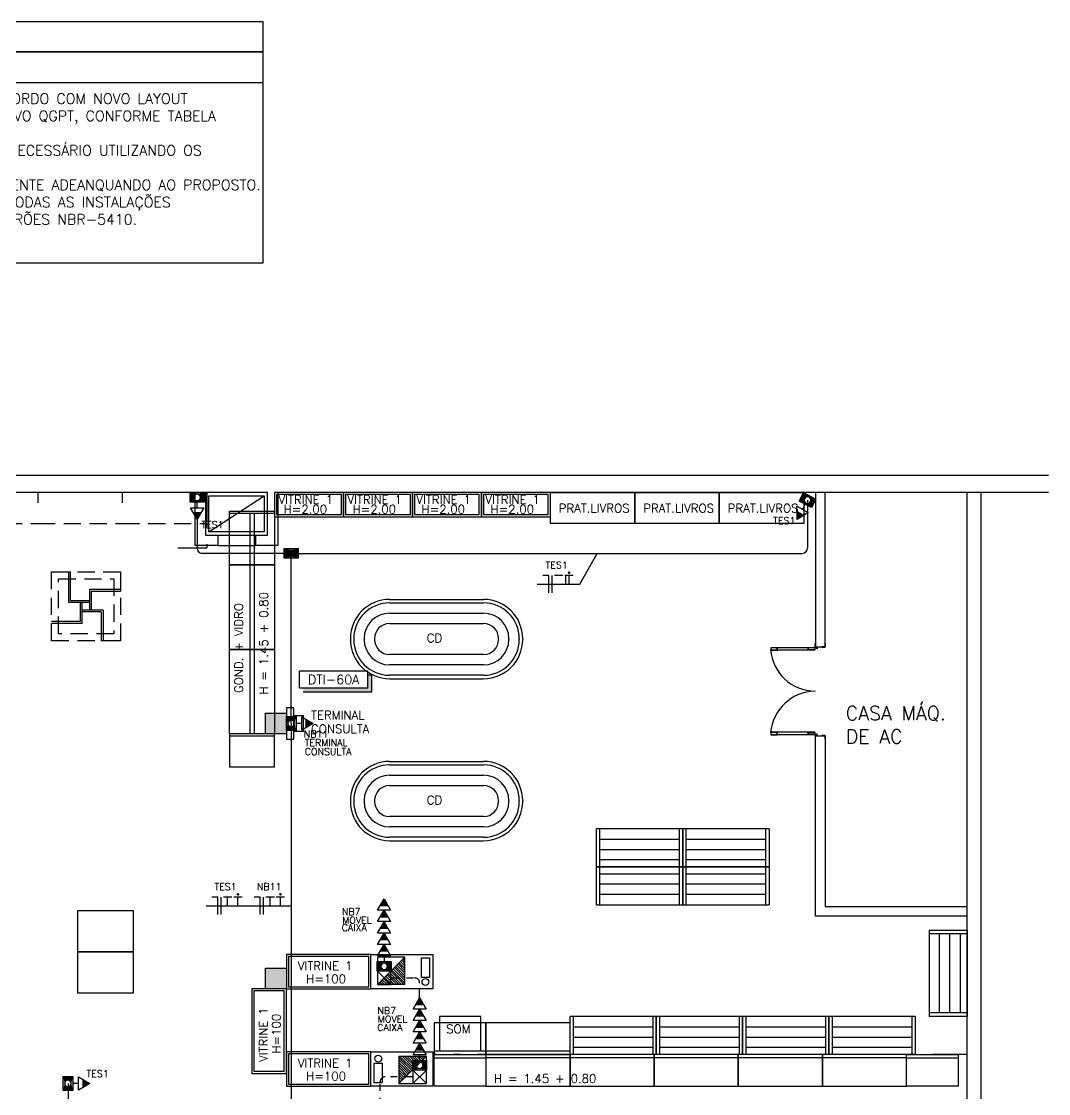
# Model space of a CAD drawing. Header units: metres. Extents: x -367 to 368, y -238 to 223.
# Drawn here: x 252.79 to 267.68, y 201.93 to 217.48 of the extents above; entities that cross this region are included whole.
import ezdxf
from ezdxf.enums import TextEntityAlignment as Align

# ---------------------------------------------------------------- set-up
doc = ezdxf.new("R2010")
doc.units = ezdxf.units.M
for name, pattern in [('CONTINU', [0]), ('DIVIDE', [31.75, 12.7, -6.35, 0, -6.35, 0, -6.35]), ('LA_BAU_BASES GERAIS_R00$0$LA_BAU_MERC_R01$0$DASHDOT', [1, 0.5, -0.25, 0, -0.25]), ('LA_BAU_BASES GERAIS_R00$0$LA_BAU_MERC_R01$0$HIDDEN', [0.375, 0.25, -0.125])]:
    doc.linetypes.add(name, pattern=pattern)
for name, color, linetype in [('ELE-INDICAÇÕES', 10, 'Continuous'), ('ELE-INSTALAÇÕES', 160, 'Continuous'), ('ELE-TOMADAS', 10, 'Continuous'), ('ELE-VARIADOS', 10, 'Continuous'), ('ELETRICA', 160, 'Continuous'), ('FOLHA', 2, 'Continuous'), ('LA_BAU_BASES GERAIS_R00$0$base', 253, 'Continuous')]:
    doc.layers.add(name, color=color, linetype=linetype)
doc.styles.add('LA_BAU_BASES GERAIS_R00$0$LA_BAU_MERC_R01$0$R40-125-RS', font='romans.shx', dxfattribs={"height": 0.1248})
doc.styles.add('LA_BAU_BASES GERAIS_R00$0$LA_BAU_MERC_R01$0$RS80', font='ROMANS', dxfattribs={"height": 0.18})
doc.styles.add('LA_BAU_BASES GERAIS_R00$0$R60-125-RS', font='romans.shx', dxfattribs={"height": 0.19})
doc.styles.add('LA_BAU_BASES GERAIS_R00$0$R80-100-RS', font='romans.shx', dxfattribs={"height": 0.203})
doc.styles.get("Standard").update_dxf_attribs({"font": 'romans.shx'})

# ---------------------------------------------------------------- blocks, each defined once
blk = doc.blocks.new('LA_BAU_BASES GERAIS_R00$0$LA_BAU_ALVENARIA TÉRREO_R01')
at = {"layer": 'LA_BAU_BASES GERAIS_R00$0$base'}
h = blk.add_hatch(color=256, dxfattribs=at)
h.dxf.hatch_style = 1
h.paths.add_polyline_path([(256.628, 207.45), (256.328, 207.45), (256.328, 207.15), (256.628, 207.15)])
h = blk.add_hatch(color=256, dxfattribs=at)
h.dxf.hatch_style = 1
h.paths.add_polyline_path([(256.628, 203.75), (256.328, 203.75), (256.328, 203.45), (256.628, 203.45)])
at = {"layer": 'LA_BAU_BASES GERAIS_R00$0$base', "linetype": 'Continuous'}
for p, q in [((244.245, 210.9), (267.681, 210.9)), ((255.305, 210.65), (243.995, 210.65)), ((255.305, 209.88), (255.305, 210.65)), ((256.355, 210.65), (255.455, 210.65)), ((255.455, 210.65), (255.455, 210.03)), ((255.505, 210.08), (256.305, 210.6)), ((256.355, 210.03), (256.355, 210.65)), ((267.681, 210.65), (256.505, 210.65)), ((256.505, 210.65), (256.505, 209.88)), ((255.455, 210.03), (255.635, 210.03)), ((255.635, 210.03), (256.186, 210.03)), ((255.635, 210.03), (255.635, 209.88)), ((256.186, 209.88), (256.186, 210.03)), ((256.186, 210.03), (256.355, 210.03)), ((255.635, 209.88), (255.305, 209.88)), ((255.635, 209.88), (256.186, 209.88)), ((256.505, 209.88), (256.186, 209.88)), ((264.29, 208.399), (263.747, 208.399)), ((264.29, 208.364), (263.747, 208.364)), ((264.29, 207.173), (263.747, 207.173)), ((264.29, 207.138), (263.747, 207.138))]:
    blk.add_line(p, q, dxfattribs=at)
blk.add_lwpolyline([(255.505, 210.08), (255.505, 210.6), (256.305, 210.6), (256.305, 210.08)], close=True, dxfattribs=at)
for points in [[(264.299, 210.65), (264.299, 208.414), (264.439, 208.414), (264.439, 210.65)], [(267.681, 200.09), (266.75, 200.09), (266.75, 177.95), (266.41, 177.95), (266.41, 178.2), (266.5, 178.2), (266.5, 184.7), (265.4, 184.7), (265.4, 179.45), (265.15, 179.45), (265.15, 185.2), (265.4, 185.2), (265.4, 184.85), (266.5, 184.85), (266.5, 210.65)], [(266.7, 210.65), (266.7, 200.29), (267.681, 200.29)], [(263.747, 207.142), (263.747, 207.155), (263.751, 207.155)], [(264.197, 207.142), (264.197, 207.155), (264.194, 207.155)], [(266.5, 204.507), (264.299, 204.507), (264.299, 207.123), (264.439, 207.123), (264.439, 204.647), (266.5, 204.647)]]:
    blk.add_lwpolyline(points, dxfattribs=at)
for points in [[(263.747, 208.364, 0.414214), (263.751, 208.368), (263.751, 208.395, 0.414214), (263.747, 208.399), (263.655, 208.399, 0.414214), (263.651, 208.395), (263.651, 208.368, 0.414214), (263.655, 208.364)], [(264.299, 208.417, 0.414214), (264.302, 208.414), (264.324, 208.414, -0.414214), (264.327, 208.411), (264.327, 208.409), (264.294, 208.409), (264.294, 208.46), (264.296, 208.46, -0.414214), (264.299, 208.457)], [(264.443, 208.409), (264.443, 208.46), (264.442, 208.46, 0.414214), (264.439, 208.457), (264.439, 208.417, -0.414214), (264.436, 208.414), (264.394, 208.414, 0.414214), (264.391, 208.411), (264.391, 208.409)], [(263.747, 207.173), (263.655, 207.173, 0.414214), (263.651, 207.169), (263.651, 207.142, 0.414214), (263.655, 207.138), (263.747, 207.138, 0.414214), (263.751, 207.142), (263.751, 207.169, 0.414214)], [(264.302, 207.123), (264.324, 207.123, 0.414214), (264.327, 207.126), (264.327, 207.127), (264.294, 207.127), (264.294, 207.077), (264.296, 207.077, 0.414214), (264.299, 207.08), (264.299, 207.12, -0.414214)], [(264.443, 207.127), (264.391, 207.127), (264.391, 207.126, 0.414214), (264.394, 207.123), (264.436, 207.123, -0.414214), (264.439, 207.12), (264.439, 207.08, 0.414214), (264.442, 207.077), (264.443, 207.077)]]:
    blk.add_lwpolyline(points, format="xyb", close=True, dxfattribs=at)
for points in [[(263.751, 208.382), (263.747, 208.382), (263.747, 208.395, 0.414214), (263.747, 208.396), (263.655, 208.396, 0.414214), (263.654, 208.395), (263.654, 208.368, 0.414214), (263.655, 208.367), (263.747, 208.367, 0.414214), (263.747, 208.368), (263.747, 208.381), (263.751, 208.381)], [(264.198, 208.364, -0.414214), (264.194, 208.368), (264.194, 208.395, -0.414214), (264.198, 208.399)], [(264.291, 208.368), (264.291, 208.395, 0.414214), (264.29, 208.396), (264.198, 208.396, 0.414214), (264.197, 208.395), (264.197, 208.382), (264.194, 208.382)], [(264.291, 208.368, -0.414214), (264.29, 208.367), (264.198, 208.367, -0.414214), (264.197, 208.368), (264.197, 208.381), (264.194, 208.381)], [(264.29, 208.364, 0.414214), (264.294, 208.368), (264.294, 208.395, 0.414214), (264.29, 208.399)], [(264.325, 208.409), (264.325, 208.384), (264.323, 208.384, -0.414214), (264.32, 208.387), (264.32, 208.402, 0.414214), (264.317, 208.405), (264.304, 208.405, -0.414214), (264.301, 208.408), (264.301, 208.409)], [(263.747, 207.17), (263.655, 207.17, 0.414214), (263.654, 207.169), (263.654, 207.142, 0.414214), (263.655, 207.141), (263.747, 207.141, 0.414214), (263.747, 207.142)], [(263.751, 207.156), (263.747, 207.156), (263.747, 207.169, 0.414214), (263.747, 207.17)], [(264.198, 207.173, 0.414214), (264.194, 207.169), (264.194, 207.142, 0.414214), (264.198, 207.138)], [(264.194, 207.156), (264.197, 207.156), (264.197, 207.169, -0.414214), (264.198, 207.17), (264.29, 207.17, -0.414214), (264.291, 207.169), (264.291, 207.142, -0.414214), (264.29, 207.141), (264.198, 207.141, -0.414214), (264.197, 207.142)], [(264.29, 207.138, 0.414214), (264.294, 207.142), (264.294, 207.169, 0.414214), (264.29, 207.173)], [(264.325, 207.127), (264.325, 207.152), (264.323, 207.152, 0.414214), (264.32, 207.149), (264.32, 207.135, -0.414214), (264.317, 207.132), (264.304, 207.132, 0.414214), (264.301, 207.129), (264.301, 207.127)]]:
    blk.add_lwpolyline(points, format="xyb", dxfattribs=at)
at = {"layer": 'LA_BAU_BASES GERAIS_R00$0$base'}
for points in [[(256.328, 207.45), (256.628, 207.45), (256.628, 207.15), (256.328, 207.15)], [(256.328, 203.75), (256.628, 203.75), (256.628, 203.45), (256.328, 203.45)]]:
    blk.add_lwpolyline(points, close=True, dxfattribs=at)
at = {"layer": 'LA_BAU_BASES GERAIS_R00$0$base', "linetype": 'Continuous'}
for centre, radius in [((264.296, 208.404), 0.00438), ((264.296, 208.404), 0.00238), ((264.296, 207.133), 0.00438), ((264.296, 207.133), 0.00238)]:
    blk.add_circle(centre, radius, dxfattribs=at)
for centre, radius, start, end in [((264.299, 208.422), 0.651, 184.7799, 269.5555), ((264.31, 207.109), 0.662, 91.3746, 174.8076)]:
    blk.add_arc(centre, radius, start, end, dxfattribs=at)
blk = doc.blocks.new('LA_BAU_BASES GERAIS_R00$0$LA_BAU_MERC_R01$0$V1-200')
for points in [[(0, -0.35), (1, -0.35), (1, 0), (0, 0)], [(0.03, -0.32), (0.97, -0.32), (0.97, -0.03), (0.03, -0.03)]]:
    blk.add_lwpolyline(points, close=True)
at = {"style": 'LA_BAU_BASES GERAIS_R00$0$LA_BAU_MERC_R01$0$R40-125-RS'}
for s, p in [('VITRINE 1', (0.057, -0.165)), ('H=2.00', (0.132, -0.305))]:
    blk.add_text(s, height=0.1248, dxfattribs=at).set_placement(p)
blk = doc.blocks.new('LA_BAU_BASES GERAIS_R00$0$LA_BAU_MERC_R01')
at = {"layer": 'LA_BAU_BASES GERAIS_R00$0$base'}
h = blk.add_hatch(dxfattribs=at)
h.set_pattern_fill('ANSI31', color=256, scale=0.2, angle=719.9999, style=0)
h.set_pattern_definition([(134.99989, (275.63584, 241.578585), (0.017677702, 0.017677637), [])])
h.paths.add_polyline_path([(257.948, 203.513), (258.348, 203.513), (258.348, 203.913)])
h = blk.add_hatch(dxfattribs=at)
h.set_pattern_fill('ANSI31', color=256, scale=0.2, angle=899.9999, style=0)
h.set_pattern_definition([(314.99989, (240.970112, 164.411398), (-0.017677702, -0.017677637), [])])
h.paths.add_polyline_path([(258.658, 202.477), (258.258, 202.477), (258.258, 202.077)])
for p, q in [((253.024, 210.65), (251.799, 210.65)), ((253.024, 210.65), (253.024, 210.5)), ((254.249, 210.65), (253.024, 210.65)), ((253.024, 210.65), (253.024, 210.5)), ((254.249, 210.65), (254.249, 210.5)), ((254.249, 210.65), (254.249, 210.5)), ((255.474, 210.65), (254.249, 210.65)), ((255.474, 210.65), (255.474, 210.5)), ((260.456, 210.65), (261.681, 210.65)), ((260.456, 210.2), (260.456, 210.65)), ((261.681, 210.65), (261.681, 210.2)), ((261.681, 210.65), (262.906, 210.65)), ((261.681, 210.2), (261.681, 210.65)), ((262.906, 210.65), (262.906, 210.2)), ((262.906, 210.65), (264.131, 210.65)), ((262.906, 210.2), (262.906, 210.65)), ((264.131, 210.65), (264.131, 210.2)), ((255.806, 210.35), (256.456, 210.35)), ((255.806, 209.6), (255.806, 210.35)), ((256.101, 209.6), (256.101, 210.35)), ((256.161, 210.35), (256.161, 209.6)), ((256.456, 210.35), (256.456, 209.6)), ((261.681, 210.2), (260.456, 210.2)), ((262.906, 210.2), (261.681, 210.2)), ((264.131, 210.2), (262.906, 210.2)), ((253.474, 209.5), (253.499, 209.5)), ((256.456, 209.6), (255.806, 209.6)), ((255.806, 209.6), (256.456, 209.6)), ((255.806, 208.375), (255.806, 209.6)), ((256.101, 208.375), (256.101, 209.6)), ((256.161, 209.6), (256.161, 208.375)), ((256.456, 209.6), (256.456, 208.375)), ((254.224, 209.25), (254.224, 209.22)), ((258.126, 209.1), (259.486, 209.1)), ((258.126, 209.05), (259.486, 209.05)), ((258.126, 208.9), (259.486, 208.9)), ((258.126, 208.75), (259.486, 208.75)), ((253.974, 208.5), (253.944, 208.5)), ((257.556, 208.53), (257.556, 208.52)), ((257.606, 208.53), (257.606, 208.52)), ((257.756, 208.53), (257.756, 208.52)), ((257.906, 208.53), (257.906, 208.52)), ((259.706, 208.53), (259.706, 208.52)), ((259.856, 208.53), (259.856, 208.52)), ((260.006, 208.53), (260.006, 208.52)), ((260.056, 208.53), (260.056, 208.52)), ((256.456, 208.375), (255.806, 208.375)), ((255.806, 208.375), (256.456, 208.375)), ((255.806, 207.15), (255.806, 208.375)), ((256.101, 207.15), (256.101, 208.375)), ((256.161, 208.375), (256.161, 207.15)), ((256.456, 208.375), (256.456, 207.15)), ((259.486, 208.3), (258.126, 208.3)), ((259.486, 208.15), (258.126, 208.15)), ((259.486, 208), (258.126, 208)), ((258.126, 207.95), (259.486, 207.95)), ((256.738, 207.525), (256.628, 207.525)), ((256.628, 207.525), (256.628, 207.075)), ((256.738, 207.075), (256.738, 207.525)), ((256.878, 207.41), (256.738, 207.41)), ((256.738, 207.41), (256.738, 207.19)), ((256.878, 207.19), (256.878, 207.41)), ((256.456, 207.15), (255.806, 207.15)), ((256.738, 207.19), (256.878, 207.19)), ((256.628, 207.075), (256.738, 207.075)), ((258.126, 206.75), (259.486, 206.75)), ((258.126, 206.7), (259.486, 206.7)), ((258.126, 206.55), (259.486, 206.55)), ((258.126, 206.4), (259.486, 206.4)), ((257.556, 206.18), (257.556, 206.17)), ((257.606, 206.18), (257.606, 206.17)), ((257.756, 206.18), (257.756, 206.17)), ((257.906, 206.18), (257.906, 206.17)), ((259.706, 206.18), (259.706, 206.17)), ((259.856, 206.18), (259.856, 206.17)), ((260.006, 206.18), (260.006, 206.17)), ((260.056, 206.18), (260.056, 206.17)), ((259.486, 205.95), (258.126, 205.95)), ((259.486, 205.8), (258.126, 205.8)), ((261.175, 205.774), (261.125, 205.774)), ((261.125, 205.222), (261.125, 205.774)), ((261.175, 205.222), (261.175, 205.774)), ((262.326, 205.774), (261.175, 205.774)), ((262.326, 205.774), (262.326, 205.222)), ((262.376, 205.774), (262.326, 205.774)), ((262.376, 205.774), (262.376, 205.222)), ((262.426, 205.774), (262.376, 205.774)), ((262.376, 205.222), (262.376, 205.774)), ((262.426, 205.222), (262.426, 205.774)), ((263.578, 205.774), (262.426, 205.774)), ((263.578, 205.774), (263.578, 205.222)), ((263.628, 205.774), (263.578, 205.774)), ((263.628, 205.774), (263.628, 205.222)), ((259.486, 205.65), (258.126, 205.65)), ((258.126, 205.6), (259.486, 205.6)), ((261.175, 205.624), (262.326, 205.624)), ((262.426, 205.624), (263.578, 205.624)), ((261.175, 205.474), (262.326, 205.474)), ((262.426, 205.474), (263.578, 205.474)), ((262.326, 205.324), (261.175, 205.324)), ((263.578, 205.324), (262.426, 205.324)), ((262.376, 205.222), (261.125, 205.222)), ((261.125, 204.67), (261.125, 205.222)), ((261.125, 205.222), (262.376, 205.222)), ((261.175, 204.67), (261.175, 205.222)), ((261.175, 205.12), (262.326, 205.12)), ((262.326, 205.222), (262.326, 204.67)), ((262.376, 205.222), (262.376, 204.67)), ((263.628, 205.222), (262.376, 205.222)), ((262.376, 204.67), (262.376, 205.222)), ((262.376, 205.222), (263.628, 205.222)), ((262.426, 204.67), (262.426, 205.222)), ((262.426, 205.12), (263.578, 205.12)), ((263.578, 205.222), (263.578, 204.67)), ((263.628, 205.222), (263.628, 204.67)), ((262.326, 204.97), (261.175, 204.97)), ((263.578, 204.97), (262.426, 204.97)), ((262.326, 204.82), (261.175, 204.82)), ((263.578, 204.82), (262.426, 204.82)), ((261.125, 204.67), (261.175, 204.67)), ((261.175, 204.67), (262.326, 204.67)), ((262.326, 204.67), (262.376, 204.67)), ((262.376, 204.67), (262.426, 204.67)), ((262.426, 204.67), (263.578, 204.67)), ((263.578, 204.67), (263.628, 204.67)), ((253.606, 204.588), (254.406, 204.588)), ((253.606, 203.988), (253.606, 204.588)), ((254.406, 204.588), (254.406, 203.988)), ((265.948, 204.303), (266.5, 204.303)), ((265.948, 204.303), (265.948, 204.253)), ((265.948, 204.253), (266.5, 204.253)), ((265.948, 204.253), (265.948, 203.102)), ((266.098, 203.102), (266.098, 204.253)), ((266.248, 203.102), (266.248, 204.253)), ((266.398, 204.253), (266.398, 203.102)), ((266.5, 204.303), (266.5, 203.052)), ((253.606, 203.988), (254.406, 203.988)), ((253.606, 203.388), (253.606, 203.988)), ((254.406, 203.988), (253.606, 203.988)), ((254.406, 203.988), (254.406, 203.388)), ((257.948, 203.913), (257.948, 203.513)), ((258.348, 203.913), (257.948, 203.913)), ((258.348, 203.913), (257.948, 203.513)), ((258.348, 203.513), (258.348, 203.913)), ((258.348, 203.513), (257.948, 203.513)), ((254.406, 203.388), (253.606, 203.388)), ((265.948, 203.102), (265.948, 203.052)), ((266.5, 203.102), (265.948, 203.102)), ((259.522, 202.96), (258.772, 202.96)), ((258.772, 202.96), (258.772, 202.5)), ((259.447, 203.05), (258.847, 203.05)), ((258.847, 203.05), (258.847, 202.55)), ((259.447, 202.55), (259.447, 203.05)), ((259.522, 202.5), (259.522, 202.96)), ((260.742, 202.96), (259.522, 202.96)), ((259.522, 202.96), (259.522, 202.5)), ((260.792, 203.052), (260.742, 203.052)), ((260.742, 202.5), (260.742, 203.052)), ((260.742, 202.5), (260.742, 202.96)), ((260.792, 202.5), (260.792, 203.052)), ((261.943, 203.052), (260.792, 203.052)), ((261.943, 203.052), (261.943, 202.5)), ((261.993, 203.052), (261.943, 203.052)), ((261.993, 203.052), (261.993, 202.5)), ((262.043, 203.052), (261.993, 203.052)), ((261.993, 202.5), (261.993, 203.052)), ((262.043, 202.5), (262.043, 203.052)), ((263.194, 203.052), (262.043, 203.052)), ((263.194, 203.052), (263.194, 202.5)), ((263.244, 203.052), (263.194, 203.052)), ((263.294, 203.052), (263.244, 203.052)), ((263.244, 202.5), (263.244, 203.052)), ((263.244, 203.052), (263.244, 202.5)), ((263.294, 202.5), (263.294, 203.052)), ((264.446, 203.052), (263.294, 203.052)), ((264.446, 203.052), (264.446, 202.5)), ((264.496, 203.052), (264.446, 203.052)), ((264.546, 203.052), (264.496, 203.052)), ((264.496, 202.5), (264.496, 203.052)), ((264.496, 203.052), (264.496, 202.5)), ((264.546, 202.5), (264.546, 203.052)), ((265.697, 203.052), (264.546, 203.052)), ((265.697, 203.052), (265.697, 202.5)), ((265.747, 203.052), (265.697, 203.052)), ((265.747, 203.052), (265.747, 202.5)), ((266.5, 203.052), (265.948, 203.052)), ((260.792, 202.902), (261.943, 202.902)), ((262.043, 202.902), (263.194, 202.902)), ((263.294, 202.902), (264.446, 202.902)), ((264.546, 202.902), (265.697, 202.902)), ((260.792, 202.752), (261.943, 202.752)), ((262.043, 202.752), (263.194, 202.752)), ((263.294, 202.752), (264.446, 202.752)), ((264.546, 202.752), (265.697, 202.752)), ((258.258, 202.477), (258.658, 202.477)), ((258.258, 202.077), (258.658, 202.477)), ((258.258, 202.477), (258.258, 202.077)), ((258.658, 202.077), (258.658, 202.477)), ((258.772, 202.55), (259.522, 202.55)), ((258.772, 202.04), (258.772, 202.5)), ((258.772, 202.5), (259.522, 202.5)), ((258.772, 202.5), (259.522, 202.5)), ((258.847, 202.55), (259.447, 202.55)), ((259.522, 202.55), (260.742, 202.55)), ((259.522, 202.5), (259.522, 202.04)), ((259.522, 202.5), (259.522, 202.04)), ((260.742, 202.5), (259.522, 202.5)), ((259.522, 202.5), (260.742, 202.5)), ((260.742, 202.5), (260.742, 202.04)), ((261.962, 202.5), (260.742, 202.5)), ((261.993, 202.5), (260.742, 202.5)), ((260.742, 202.04), (260.742, 202.5)), ((261.943, 202.602), (260.792, 202.602)), ((261.962, 202.5), (261.962, 202.04)), ((263.182, 202.5), (261.962, 202.5)), ((261.962, 202.04), (261.962, 202.5)), ((263.244, 202.5), (261.993, 202.5)), ((263.194, 202.602), (262.043, 202.602)), ((263.182, 202.5), (263.182, 202.04)), ((264.402, 202.5), (263.182, 202.5)), ((263.182, 202.04), (263.182, 202.5)), ((264.496, 202.5), (263.244, 202.5)), ((264.446, 202.602), (263.294, 202.602)), ((264.402, 202.5), (264.402, 202.04)), ((265.622, 202.5), (264.402, 202.5)), ((264.402, 202.04), (264.402, 202.5)), ((265.747, 202.5), (264.496, 202.5)), ((265.697, 202.602), (264.546, 202.602)), ((265.622, 202.04), (265.622, 202.5)), ((265.622, 202.5), (266.372, 202.5)), ((265.622, 202.04), (265.622, 202.5)), ((266.372, 202.5), (266.372, 202.04)), ((258.772, 202.45), (259.522, 202.45)), ((260.742, 202.45), (259.522, 202.45)), ((261.962, 202.45), (260.742, 202.45)), ((263.182, 202.45), (261.962, 202.45)), ((264.402, 202.45), (263.182, 202.45)), ((265.622, 202.45), (264.402, 202.45)), ((265.622, 202.45), (266.372, 202.45)), ((258.258, 202.077), (258.658, 202.077)), ((259.522, 202.04), (258.772, 202.04)), ((259.522, 202.04), (260.742, 202.04)), ((260.742, 202.04), (261.962, 202.04)), ((261.962, 202.04), (263.182, 202.04)), ((263.182, 202.04), (264.402, 202.04)), ((264.402, 202.04), (265.622, 202.04)), ((266.372, 202.04), (265.622, 202.04))]:
    blk.add_line(p, q, dxfattribs=at)
at = {"layer": 'LA_BAU_BASES GERAIS_R00$0$base', "linetype": 'LA_BAU_BASES GERAIS_R00$0$LA_BAU_MERC_R01$0$DASHDOT'}
for p, q in [((255.474, 210.65), (255.474, 209.85)), ((255.056, 209.85), (255.474, 209.85)), ((266.5, 202.5), (258.772, 202.5))]:
    blk.add_line(p, q, dxfattribs=at)
at = {"layer": 'LA_BAU_BASES GERAIS_R00$0$base', "linetype": 'Continuous'}
for p, q in [((255.806, 210.38), (256.456, 210.38)), ((255.806, 210.35), (255.806, 210.38)), ((256.456, 210.38), (256.456, 210.35)), ((253.474, 209.055), (253.474, 209.5)), ((253.499, 209.08), (253.499, 209.5)), ((253.779, 208.945), (253.779, 209.25)), ((253.779, 209.25), (254.224, 209.25)), ((253.804, 208.945), (253.804, 209.22)), ((253.804, 209.22), (254.224, 209.22)), ((253.779, 209.055), (253.474, 209.055)), ((253.779, 209.08), (253.499, 209.08)), ((253.644, 208.78), (253.644, 209.055)), ((253.669, 208.75), (253.669, 209.055)), ((253.974, 208.945), (253.669, 208.945)), ((253.944, 208.92), (253.669, 208.92)), ((253.944, 208.92), (253.944, 208.5)), ((253.974, 208.945), (253.974, 208.5)), ((253.644, 208.78), (253.224, 208.78)), ((253.669, 208.75), (253.224, 208.75)), ((255.806, 207.15), (255.806, 206.67)), ((256.456, 206.67), (256.456, 207.15)), ((255.806, 207.12), (256.456, 207.12)), ((255.806, 206.67), (256.456, 206.67))]:
    blk.add_line(p, q, dxfattribs=at)
at = {"layer": 'LA_BAU_BASES GERAIS_R00$0$base', "linetype": 'LA_BAU_BASES GERAIS_R00$0$LA_BAU_MERC_R01$0$HIDDEN'}
for p, q in [((251.799, 210.2), (253.024, 210.2)), ((253.024, 210.2), (254.249, 210.2)), ((254.249, 210.2), (255.474, 210.2)), ((253.224, 209.5), (254.224, 209.5)), ((253.224, 208.5), (253.224, 209.5)), ((254.224, 209.5), (254.224, 208.5)), ((253.324, 209.4), (254.124, 209.4)), ((253.324, 208.6), (253.324, 209.4)), ((254.124, 209.4), (254.124, 208.6)), ((254.124, 208.6), (253.324, 208.6)), ((254.224, 208.5), (253.224, 208.5))]:
    blk.add_line(p, q, dxfattribs=at)
at = {"layer": 'LA_BAU_BASES GERAIS_R00$0$base'}
for points in [[(256.628, 203.45), (257.853, 203.45), (257.853, 203.95), (256.628, 203.95)], [(256.658, 203.48), (257.823, 203.48), (257.823, 203.92), (256.658, 203.92)], [(258.753, 203.95), (258.753, 203.45), (257.853, 203.45), (257.853, 203.95)], [(258.588, 203.9), (258.703, 203.9), (258.703, 203.617), (258.588, 203.617)], [(256.628, 202.225), (256.628, 203.45), (256.128, 203.45), (256.128, 202.225)], [(256.598, 202.255), (256.598, 203.42), (256.158, 203.42), (256.158, 202.255)], [(256.628, 202.04), (257.853, 202.04), (257.853, 202.54), (256.628, 202.54)], [(256.658, 202.07), (257.823, 202.07), (257.823, 202.51), (256.658, 202.51)], [(257.853, 202.04), (257.853, 202.54), (258.753, 202.54), (258.753, 202.04)], [(258.018, 202.09), (257.903, 202.09), (257.903, 202.373), (258.018, 202.373)]]:
    blk.add_lwpolyline(points, close=True, dxfattribs=at)
for centre in [(258.645, 203.551), (257.96, 202.439)]:
    blk.add_circle(centre, 0.05, dxfattribs=at)
for centre, radius, start, end in [((258.126, 208.53), 0.57, 90, 180), ((258.126, 208.53), 0.52, 90, 180), ((259.486, 208.53), 0.57, 0, 90), ((259.486, 208.53), 0.52, 0, 90), ((258.126, 208.53), 0.37, 90, 180), ((259.486, 208.53), 0.37, 0, 90), ((258.126, 208.53), 0.22, 90, 180), ((259.486, 208.53), 0.22, 0, 90), ((258.126, 208.52), 0.57, 180, 270), ((258.126, 208.52), 0.52, 180, 270), ((258.126, 208.52), 0.37, 180, 270), ((258.126, 208.52), 0.22, 180, 270), ((259.486, 208.52), 0.57, 270, 0), ((259.486, 208.52), 0.52, 270, 0), ((259.486, 208.52), 0.37, 270, 0), ((259.486, 208.52), 0.22, 270, 0), ((258.126, 206.18), 0.57, 90, 180), ((258.126, 206.18), 0.52, 90, 180), ((259.486, 206.18), 0.57, 0, 90), ((259.486, 206.18), 0.52, 0, 90), ((258.126, 206.18), 0.37, 90, 180), ((259.486, 206.18), 0.37, 0, 90), ((258.126, 206.18), 0.22, 90, 180), ((259.486, 206.18), 0.22, 0, 90), ((258.126, 206.17), 0.57, 180, 270), ((258.126, 206.17), 0.52, 180, 270), ((258.126, 206.17), 0.37, 180, 270), ((258.126, 206.17), 0.22, 180, 270), ((259.486, 206.17), 0.57, 270, 0), ((259.486, 206.17), 0.52, 270, 0), ((259.486, 206.17), 0.37, 270, 0), ((259.486, 206.17), 0.22, 270, 0)]:
    blk.add_arc(centre, radius, start, end, dxfattribs=at)
for p in [(256.456, 210.65), (257.456, 210.65), (258.456, 210.65), (259.456, 210.65)]:
    blk.add_blockref('LA_BAU_BASES GERAIS_R00$0$LA_BAU_MERC_R01$0$V1-200', p, dxfattribs=at)
at = {"layer": 'LA_BAU_BASES GERAIS_R00$0$base', "style": 'LA_BAU_BASES GERAIS_R00$0$LA_BAU_MERC_R01$0$R40-125-RS'}
for p in [(261.091, 210.36), (262.316, 210.36), (263.541, 210.36)]:
    blk.add_text('PRAT.LIVROS', height=0.1248, dxfattribs=at).set_placement(p, align=Align.CENTER)
for s, rotation, p in [(' H = 1.45 + 0.80', 90, (256.362, 207.634)), ('GOND. + VIDRO', 90, (255.999, 207.742)), ('VITRINE 1', 359.999, (256.794, 203.721)), ('H=100', 359.999, (256.915, 203.533)), ('VITRINE 1', 89.9995, (256.357, 202.391)), ('H=100', 89.9995, (256.545, 202.512)), ('VITRINE 1', 359.9995, (256.794, 202.311)), ('H=100', 359.9995, (256.915, 202.123))]:
    blk.add_text(s, height=0.1248, rotation=rotation, dxfattribs=at).set_placement(p)
for s, p in [('CD', (258.664, 208.477)), ('TERMINAL', (256.986, 207.359, -1.047)), ('CONSULTA', (256.986, 207.159, -1.047)), ('CD', (258.664, 206.127)), ('SOM', (258.945, 202.807)), (' H = 1.45 + 0.80', (259.552, 202.087))]:
    blk.add_text(s, height=0.1248, dxfattribs=at).set_placement(p)
at = {"layer": 'LA_BAU_BASES GERAIS_R00$0$base', "text_generation_flag": 4}
for tag, height, rotation, style, p in [('CD H=1.45', 0.12, 180, 'LA_BAU_BASES GERAIS_R00$0$LA_BAU_MERC_R01$0$RS80', (261.738, 205.549)), ('CD H=1.45', 0.12, 180, 'LA_BAU_BASES GERAIS_R00$0$LA_BAU_MERC_R01$0$RS80', (262.989, 205.549)), ('CD H=2.25', 0.125, 270, 'LA_BAU_BASES GERAIS_R00$0$LA_BAU_MERC_R01$0$R40-125-RS', (266.17, 203.663)), ('CD H=1.45', 0.12, 180, 'LA_BAU_BASES GERAIS_R00$0$LA_BAU_MERC_R01$0$RS80', (261.354, 202.826)), ('CD H=1.45', 0.12, 180, 'LA_BAU_BASES GERAIS_R00$0$LA_BAU_MERC_R01$0$RS80', (262.605, 202.826)), ('CD H=1.45', 0.12, 180, 'LA_BAU_BASES GERAIS_R00$0$LA_BAU_MERC_R01$0$RS80', (263.857, 202.826)), ('CD H=1.45', 0.12, 180, 'LA_BAU_BASES GERAIS_R00$0$LA_BAU_MERC_R01$0$RS80', (265.108, 202.826))]:
    blk.add_attdef(tag, text='', height=height, rotation=rotation, dxfattribs=dict(at, style=style)).set_placement(p, align=Align.MIDDLE)
at = {"layer": 'LA_BAU_BASES GERAIS_R00$0$base', "style": 'LA_BAU_BASES GERAIS_R00$0$LA_BAU_MERC_R01$0$RS80', "text_generation_flag": 4}
for p in [(261.764, 204.896), (263.015, 204.896)]:
    blk.add_attdef('CD H=1.45', text='', height=0.12, dxfattribs=at).set_placement(p, align=Align.MIDDLE)
at = {"layer": 'LA_BAU_BASES GERAIS_R00$0$base', "style": 'LA_BAU_BASES GERAIS_R00$0$LA_BAU_MERC_R01$0$R40-125-RS'}
for p in [(246.243, 203.098), (247.393, 203.098), (248.543, 203.098), (249.693, 203.098), (250.843, 203.098), (246.243, 202.318), (247.393, 202.318), (248.543, 202.318), (249.693, 202.318), (250.843, 202.318)]:
    blk.add_attdef('TIPO', text='', height=0.125, rotation=180, dxfattribs=at).set_placement(p, align=Align.MIDDLE)
blk = doc.blocks.new('LA_BAU_BASES GERAIS_R00')
at = {"layer": 'LA_BAU_BASES GERAIS_R00$0$base'}
for name in ['LA_BAU_BASES GERAIS_R00$0$LA_BAU_MERC_R01', 'LA_BAU_BASES GERAIS_R00$0$LA_BAU_ALVENARIA TÉRREO_R01']:
    blk.add_blockref(name, (0, 0), dxfattribs=at)
at = {"layer": 'LA_BAU_BASES GERAIS_R00$0$base', "insert": (264.738, 207.551), "char_height": 0.203, "width": 2.64452, "attachment_point": 1, "style": 'LA_BAU_BASES GERAIS_R00$0$R80-100-RS'}
blk.add_mtext('CASA MÁQ. \\PDE AC ', dxfattribs=at)
at = {"layer": 'LA_BAU_BASES GERAIS_R00$0$base', "style": 'LA_BAU_BASES GERAIS_R00$0$R60-125-RS'}
for p in [(242.782, 218.919), (358.637, 192.964)]:
    blk.add_attdef('S', text='', height=0.19, rotation=90, dxfattribs=at).set_placement(p, align=Align.MIDDLE_CENTER)
at = {"layer": 'LA_BAU_BASES GERAIS_R00$0$base', "style": 'LA_BAU_BASES GERAIS_R00$0$R80-100-RS'}
blk.add_attdef('ACESSO', text='', height=0.203, dxfattribs=at).set_placement((365.922, 191.987), align=Align.TOP_CENTER)
at = {"layer": 'LA_BAU_BASES GERAIS_R00$0$base', "style": 'LA_BAU_BASES GERAIS_R00$0$R60-125-RS'}
blk.add_attdef('S', text='', height=0.19, dxfattribs=at).set_placement((266.114, 180.913), align=Align.MIDDLE_CENTER)
blk = doc.blocks.new('CXPISO')
at = {"color": 10}
for p, q in [((-0.15, -0.15), (0.15, 0.15)), ((-0.15, 0.15), (0.15, -0.15))]:
    blk.add_line(p, q, dxfattribs=at)
blk.add_lwpolyline([(-0.15, 0.15), (-0.15, -0.15), (0.15, -0.15), (0.15, 0.15)], close=True, dxfattribs=at)
blk = doc.blocks.new('*U2')
at = {"linetype": 'Continuous'}
for points in [[(-46.311, -157.702), (-46.182, -157.731), (-46.052, -157.702)], [(-46.311, -157.702), (-46.192, -157.732), (-46.182, -157.731)], [(-46.311, -157.702), (-46.202, -157.735), (-46.192, -157.732)], [(-46.311, -157.702), (-46.212, -157.739), (-46.202, -157.735)], [(-46.311, -157.702), (-46.221, -157.745), (-46.212, -157.739)], [(-46.311, -157.702), (-46.228, -157.753), (-46.221, -157.745)], [(-46.311, -157.702), (-46.234, -157.761), (-46.228, -157.753)], [(-46.311, -157.702), (-46.311, -157.881), (-46.234, -157.761)], [(-46.234, -157.761), (-46.311, -157.881), (-46.239, -157.771)], [(-46.239, -157.771), (-46.311, -157.881), (-46.241, -157.781)], [(-46.241, -157.781), (-46.311, -157.881), (-46.242, -157.792)], [(-46.242, -157.792), (-46.311, -157.881), (-46.241, -157.802)], [(-46.241, -157.802), (-46.311, -157.881), (-46.239, -157.812)], [(-46.052, -157.702), (-46.182, -157.731), (-46.171, -157.732)], [(-46.052, -157.702), (-46.171, -157.732), (-46.161, -157.735)], [(-46.052, -157.702), (-46.161, -157.735), (-46.151, -157.739)], [(-46.052, -157.702), (-46.151, -157.739), (-46.143, -157.745)], [(-46.052, -157.702), (-46.143, -157.745), (-46.135, -157.753)], [(-46.052, -157.702), (-46.135, -157.753), (-46.129, -157.761)], [(-46.052, -157.702), (-46.129, -157.761), (-46.052, -157.881)], [(-46.129, -157.761), (-46.125, -157.771), (-46.052, -157.881)], [(-46.125, -157.771), (-46.122, -157.781), (-46.052, -157.881)], [(-46.122, -157.802), (-46.125, -157.812), (-46.052, -157.881)], [(-46.122, -157.781), (-46.121, -157.792), (-46.052, -157.881)], [(-46.121, -157.792), (-46.122, -157.802), (-46.052, -157.881)], [(-46.239, -157.812), (-46.311, -157.881), (-46.234, -157.822)], [(-46.234, -157.822), (-46.311, -157.881), (-46.228, -157.831)], [(-46.228, -157.831), (-46.311, -157.881), (-46.221, -157.838)], [(-46.221, -157.838), (-46.311, -157.881), (-46.212, -157.844)], [(-46.212, -157.844), (-46.311, -157.881), (-46.202, -157.849)], [(-46.202, -157.849), (-46.311, -157.881), (-46.192, -157.851)], [(-46.192, -157.851), (-46.311, -157.881), (-46.182, -157.852)], [(-46.182, -157.852), (-46.311, -157.881), (-46.052, -157.881)], [(-46.171, -157.851), (-46.182, -157.852), (-46.052, -157.881)], [(-46.161, -157.849), (-46.171, -157.851), (-46.052, -157.881)], [(-46.151, -157.844), (-46.161, -157.849), (-46.052, -157.881)], [(-46.143, -157.838), (-46.151, -157.844), (-46.052, -157.881)], [(-46.135, -157.831), (-46.143, -157.838), (-46.052, -157.881)], [(-46.129, -157.822), (-46.135, -157.831), (-46.052, -157.881)], [(-46.125, -157.812), (-46.129, -157.822), (-46.052, -157.881)]]:
    blk.add_solid(points, dxfattribs=at)
blk = doc.blocks.new('CD')
blk.add_lwpolyline([(0.15, 0.108), (0, 0.108), (0, -0.108), (0.15, -0.108)], close=True)
blk.add_circle((0.075, 0), 0.0507)
at = {"linetype": 'Continuous', "xscale": 0.8367081843719656, "yscale": 0.8367081843719656, "zscale": 0.8367081843719656, "rotation": 270}
blk.add_blockref('*U2', (132.101, -38.641), dxfattribs=at)
blk = doc.blocks.new('TOM-EST')
for p, q in [((0, 0.38), (-0.146, 0.127)), ((0.146, 0.127), (0, 0.38)), ((-0.146, 0.127), (0.146, 0.127)), ((-0.088, 0.227), (0.088, 0.227)), ((0, 0.127), (0, 0))]:
    blk.add_line(p, q)
blk.add_solid([(0, 0.38), (-0.088, 0.227), (0.088, 0.227)])

msp = doc.modelspace()

# ---------------------------------------------------------------- hatches: boundary and pattern name
at = {"layer": 'ELE-VARIADOS', "linetype": 'Continuous'}
msp.add_hatch(color=256, dxfattribs=at).paths.add_polyline_path([(256.746, 209.768, 1), (256.651, 209.768, 1)])
at = {"layer": 'ELE-VARIADOS'}
msp.add_hatch(color=4, dxfattribs=at).paths.add_polyline_path([(257.868, 207.759), (257.868, 208.003), (257.811, 208.003), (257.811, 207.816), (256.874, 207.816), (256.874, 207.759)])

# ---------------------------------------------------------------- linework, layer by layer
at = {"layer": 'ELE-INDICAÇÕES', "color": 2}
for p, q in [((260.267, 209.321), (260.883, 209.321)), ((255.465, 204.657), (256.082, 204.657)), ((256.082, 204.657), (256.698, 204.657))]:
    msp.add_line(p, q, dxfattribs=at)
at = {"layer": 'ELE-INDICAÇÕES', "color": 20}
for p, q in [((260.433, 209.448), (260.348, 209.448)), ((260.433, 209.194), (260.433, 209.448)), ((260.483, 209.194), (260.483, 209.448)), ((260.639, 209.448), (260.517, 209.448)), ((260.789, 209.448), (260.667, 209.448)), ((260.728, 209.321), (260.728, 209.448)), ((255.632, 204.783), (255.546, 204.783)), ((255.632, 204.53), (255.632, 204.783)), ((255.682, 204.53), (255.682, 204.783)), ((255.837, 204.783), (255.715, 204.783)), ((255.987, 204.783), (255.865, 204.783)), ((255.926, 204.657), (255.926, 204.783)), ((256.248, 204.783), (256.163, 204.783)), ((256.248, 204.53), (256.248, 204.783)), ((256.298, 204.53), (256.298, 204.783)), ((256.454, 204.783), (256.332, 204.783)), ((256.603, 204.783), (256.482, 204.783)), ((256.542, 204.657), (256.542, 204.783))]:
    msp.add_line(p, q, dxfattribs=at)
at = {"layer": 'ELE-INDICAÇÕES', "color": 20, "linetype": 'Continuous'}
for p, q in [((260.679, 209.321), (260.679, 209.448)), ((255.776, 204.657), (255.776, 204.783)), ((256.393, 204.657), (256.393, 204.783))]:
    msp.add_line(p, q, dxfattribs=at)
at = {"layer": 'ELE-INDICAÇÕES', "color": 20, "const_width": 0.0188}
for points in [[(260.718, 209.487, 1), (260.737, 209.487, 1)], [(255.917, 204.823, 1), (255.935, 204.823, 1)], [(256.533, 204.823, 1), (256.552, 204.823, 1)]]:
    msp.add_lwpolyline(points, format="xyb", close=True, dxfattribs=at)
at = {"layer": 'ELE-INSTALAÇÕES', "color": 210, "linetype": 'DIVIDE', "ltscale": 0.01}
for p, q in [((258.143, 203.61), (258.486, 203.61)), ((258.561, 203.321), (258.561, 203.535)), ((258.463, 202.175), (258.061, 202.175)), ((257.986, 200.29), (257.986, 202.1))]:
    msp.add_line(p, q, dxfattribs=at)
for centre, start, end in [((258.486, 203.535), 0, 90), ((258.061, 202.1), 90, 180)]:
    msp.add_arc(centre, 0.075, start, end, dxfattribs=at)
at = {"layer": 'ELE-TOMADAS'}
for p, q in [((255.239, 210.427), (255.429, 210.427)), ((255.334, 210.262), (255.239, 210.427)), ((255.334, 210.427), (255.334, 210.509)), ((255.429, 210.427), (255.334, 210.262)), ((264.029, 210.45), (264.197, 210.361)), ((264.036, 210.261), (264.029, 210.45)), ((264.113, 210.406), (264.152, 210.479)), ((255.277, 210.362), (255.391, 210.362)), ((264.032, 210.375), (264.133, 210.322)), ((264.197, 210.361), (264.036, 210.261)), ((257.95, 204.592), (258.045, 204.756)), ((258.102, 204.657), (257.988, 204.657)), ((258.045, 204.756), (258.14, 204.592)), ((258.14, 204.592), (257.95, 204.592)), ((257.95, 204.426), (258.045, 204.591)), ((258.045, 204.591), (258.14, 204.426)), ((258.14, 204.426), (257.95, 204.426)), ((257.95, 204.261), (258.045, 204.425)), ((258.102, 204.491), (257.988, 204.491)), ((258.045, 204.425), (258.14, 204.261)), ((258.14, 204.261), (257.95, 204.261)), ((257.95, 204.096), (258.045, 204.26)), ((258.102, 204.326), (257.988, 204.326)), ((258.045, 204.26), (258.14, 204.096)), ((258.14, 204.096), (257.95, 204.096)), ((257.95, 203.931), (258.045, 204.095)), ((258.102, 204.161), (257.988, 204.161)), ((258.045, 204.095), (258.14, 203.931)), ((258.14, 203.931), (257.95, 203.931)), ((258.102, 203.996), (257.988, 203.996)), ((258.045, 203.931), (258.045, 203.848)), ((258.466, 203.156), (258.561, 203.321)), ((258.561, 203.321), (258.656, 203.156)), ((258.466, 202.991), (258.561, 203.156)), ((258.656, 203.156), (258.466, 203.156)), ((258.618, 203.221), (258.504, 203.221)), ((258.561, 203.156), (258.656, 202.991)), ((258.656, 202.991), (258.466, 202.991)), ((258.466, 202.826), (258.561, 202.99)), ((258.618, 203.056), (258.504, 203.056)), ((258.561, 202.99), (258.656, 202.826)), ((258.656, 202.826), (258.466, 202.826)), ((258.466, 202.661), (258.561, 202.825)), ((258.618, 202.891), (258.504, 202.891)), ((258.561, 202.825), (258.656, 202.661)), ((258.656, 202.661), (258.466, 202.661)), ((258.466, 202.496), (258.561, 202.66)), ((258.618, 202.726), (258.504, 202.726)), ((258.561, 202.66), (258.656, 202.496)), ((258.656, 202.496), (258.466, 202.496)), ((258.618, 202.561), (258.504, 202.561)), ((258.561, 202.496), (258.561, 202.413)), ((253.615, 201.984), (253.615, 202.174)), ((253.615, 202.174), (253.779, 202.079)), ((253.615, 202.079), (253.532, 202.079)), ((253.779, 202.079), (253.615, 201.984)), ((253.68, 202.021), (253.68, 202.136))]:
    msp.add_line(p, q, dxfattribs=at)
for points in [[(255.334, 210.262), (255.277, 210.362), (255.391, 210.362)], [(264.036, 210.261), (264.032, 210.375), (264.133, 210.322)], [(258.045, 204.756), (258.102, 204.657), (257.988, 204.657)], [(258.045, 204.591), (258.102, 204.491), (257.988, 204.491)], [(258.045, 204.425), (258.102, 204.326), (257.988, 204.326)], [(258.045, 204.26), (258.102, 204.161), (257.988, 204.161)], [(258.045, 204.095), (258.102, 203.996), (257.988, 203.996)], [(258.561, 203.321), (258.618, 203.221), (258.504, 203.221)], [(258.561, 203.156), (258.618, 203.056), (258.504, 203.056)], [(258.561, 202.99), (258.618, 202.891), (258.504, 202.891)], [(258.561, 202.825), (258.618, 202.726), (258.504, 202.726)], [(258.561, 202.66), (258.618, 202.561), (258.504, 202.561)], [(253.779, 202.079), (253.68, 202.021), (253.68, 202.136)]]:
    msp.add_solid(points, dxfattribs=at)
at = {"layer": 'ELE-VARIADOS', "color": 4}
for p, q in [((257.811, 208.059), (256.818, 208.059)), ((256.818, 207.816), (256.818, 208.059)), ((257.811, 207.816), (257.811, 208.059)), ((257.868, 208.003), (257.811, 208.003)), ((257.868, 207.759), (257.868, 208.003)), ((256.818, 207.816), (257.811, 207.816)), ((256.874, 207.759), (257.868, 207.759))]:
    msp.add_line(p, q, dxfattribs=at)
at = {"layer": 'ELE-VARIADOS', "linetype": 'Continuous'}
msp.add_lwpolyline([(256.597, 209.697), (256.597, 209.838), (256.8, 209.838), (256.8, 209.697)], close=True, dxfattribs=at)
msp.add_circle((256.698, 209.768), 0.0476, dxfattribs=at)
at = {"layer": 'ELETRICA', "color": 160}
for p, q in [((264.185, 210.541), (264.185, 209.843)), ((255.334, 210.262), (255.334, 209.843)), ((256.597, 209.768), (255.409, 209.768)), ((256.698, 207.305), (256.698, 209.768)), ((256.8, 209.768), (264.11, 209.768)), ((256.698, 207.3), (256.698, 200.379)), ((253.462, 202.079), (253.462, 200.379))]:
    msp.add_line(p, q, dxfattribs=at)
at = {"layer": 'ELETRICA', "color": 2}
msp.add_line((260.883, 209.321), (261.136, 209.768), dxfattribs=at)
at = {"layer": 'ELETRICA', "color": 160}
for centre, start, end in [((255.409, 209.843), 180, 270), ((264.11, 209.843), 270, 0)]:
    msp.add_arc(centre, 0.075, start, end, dxfattribs=at)
at = {"layer": 'FOLHA', "color": 7, "linetype": 'CONTINU', "ltscale": 2}
msp.add_line((248.47, 216.598), (256.287, 216.598), dxfattribs=at)
msp.add_lwpolyline([(256.287, 217.041), (248.47, 217.041), (248.47, 217.483), (256.287, 217.483)], close=True, dxfattribs=at)
for points in [[(252.743, 213.976), (248.47, 213.976), (248.47, 217.041), (256.287, 217.041)], [(252.01, 217.041), (256.287, 217.041), (256.287, 213.976), (252.743, 213.976)]]:
    msp.add_lwpolyline(points, dxfattribs=at)

# ---------------------------------------------------------------- block references
at = {"layer": 'ELE-INSTALAÇÕES', "color": 210, "linetype": 'DIVIDE', "ltscale": 0.01}
msp.add_blockref('LA_BAU_BASES GERAIS_R00', (0, 0), dxfattribs=at)
at = {"layer": 'ELE-TOMADAS', "xscale": -0.650000000000091, "yscale": 0.650000000000091, "zscale": 0.65, "rotation": 270}
msp.add_blockref('TOM-EST', (256.769, 207.3), dxfattribs=at)
at = {"layer": 'ELE-VARIADOS'}
for name, p, xscale, yscale, zscale, rotation in [('CD', (255.334, 210.65), -0.9375, 0.9375, 0.9375, 90), ('CD', (264.218, 210.603), -0.9374999999999873, 0.9375, 0.9375, 62.04659274925273), ('CD', (258.045, 203.848), -0.9374999999998863, 0.9375, 0.9375, 90), ('CXPISO', (258.045, 203.61), 0.6499999999999928, 0.6499999999999773, 0.65, 270.0001482403335), ('CD', (258.561, 202.413), -0.9374999999998863, 0.9375, 0.9375, 90), ('CD', (253.391, 202.079), -0.9375, 0.9375, 0.9375, 180), ('CXPISO', (258.561, 202.175), 0.6499999999999928, 0.6499999999999773, 0.65, 270.0001482403335)]:
    msp.add_blockref(name, p, dxfattribs=dict(at, xscale=xscale, yscale=yscale, zscale=zscale, rotation=rotation))
at = {"layer": 'ELE-VARIADOS', "linetype": 'Continuous', "extrusion": (0, 0, -1), "xscale": 0.7844139228487208, "yscale": 0.7844139228487208, "zscale": -0.7844139228487177, "rotation": 180}
msp.add_blockref('*U2', (-292.924, 85.994), dxfattribs=at)
at = {"layer": 'ELE-VARIADOS', "xscale": -0.9375, "yscale": 0.9375, "zscale": 0.9375}
msp.add_blockref('CD', (256.769, 207.3), dxfattribs=at)

# ---------------------------------------------------------------- texts
at = {"layer": 'ELE-INDICAÇÕES'}
for s, p in [('TES1', (263.848, 210.193)), ('TES1', (255.557, 210.134)), ('NB7', (257.568, 204.522)), ('MOVEL', (257.652, 204.397)), ('CAIXA', (257.613, 204.288)), ('NB7', (258.084, 203.087)), ('CAIXA', (258.129, 202.841)), ('MOVEL', (258.168, 202.962)), ('TES1', (253.891, 202.171))]:
    msp.add_text(s, height=0.1, dxfattribs=at).set_placement(p, align=Align.CENTER)
at = {"layer": 'ELE-INDICAÇÕES', "color": 20}
for s, p in [('TES1', (260.387, 209.547)), ('TES1', (255.585, 204.883)), ('NB11', (256.202, 204.883))]:
    msp.add_text(s, height=0.1, dxfattribs=at).set_placement(p)
at = {"layer": 'ELE-INDICAÇÕES'}
for s, p in [('NB11', (257.059, 207.098)), ('TERMINAL', (257.205, 206.972)), ('CONSULTA', (257.234, 206.84))]:
    msp.add_text(s, height=0.1, rotation=360, dxfattribs=at).set_placement(p, align=Align.CENTER)
at = {"layer": 'ELE-VARIADOS', "color": 4}
msp.add_attdef('DTI-60A', text='DTI-000', height=0.135, rotation=360, dxfattribs=at).set_placement((257.314, 207.937), align=Align.MIDDLE)
at = {"layer": 'FOLHA', "color": 1, "linetype": 'CONTINU', "ltscale": 2, "insert": (248.613, 216.938), "char_height": 0.15, "width": 7.73956, "attachment_point": 1}
msp.add_mtext('SALÃO DE VENDAS:\\P\\P-REMANEJAR PONTOS DE FORÇA DE ACORDO COM NOVO LAYOUT\\P-REFAZER CIRCUITAÇÃO APARTIR DO NOVO QGPT, CONFORME TABELA DE CARGAS E PADRÃO LASA\\P-ACRESCENTAR CIRCUITOS CONFORME NECESSÁRIO UTILIZANDO OS DISJUNTORES RESERVA.\\P-REAPROVEITAR INFRAESTRUTURA EXISTENTE ADEANQUANDO AO PROPOSTO.\\P-PREVER MANUTENÇÃO E LIMPEZA EM TODAS AS INSTALAÇÕES CONFORME NECESSÁRIO, SEGUINDO PADRÕES NBR-5410.', dxfattribs=at)

doc.saveas('drawing.dxf')
